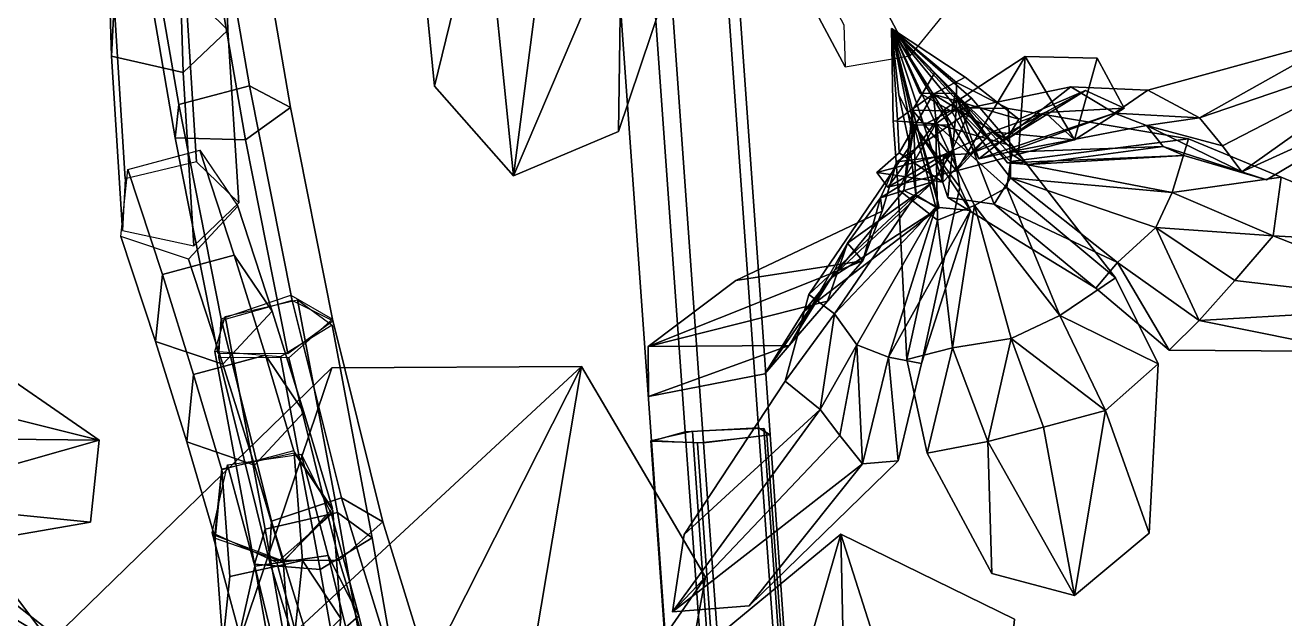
# Model space of a CAD drawing. Header units: metres. Extents: x -488 to 282, y -579 to 399.
# Drawn here: x -7.6 to 47, y -320.5 to -294.7 of the extents above; entities that cross this region are included whole.
import ezdxf

# ---------------------------------------------------------------- set-up
doc = ezdxf.new("R2010")
doc.units = ezdxf.units.M

msp = doc.modelspace()

# ---------------------------------------------------------------- linework, layer by layer
at = {"layer": 'coreopsi_1InfInt', "color": 3}
for points in [[(0.9736, -287.5124, 306.0603), (1.2033, -294.9563, 313.3715), (-0.6344, -293.1245, 315.2939), (-0.8648, -285.635, 307.9376)], [(-3.9624, -286.2773, 307.289), (-3.7314, -293.8124, 314.6905), (-3.8366, -296.0758, 312.3894), (-4.06736, -288.5577, 305.0048)], [(-0.9706, -289.3326, 304.2339), (-0.7406, -296.7934, 311.5619), (1.2033, -294.9563, 313.3715), (0.9736, -287.5124, 306.0603)], [(0.5437, -288.0653, 305.6136), (2.1495, -297.3738, 310.1999), (-0.9254, -298.1826, 309.635), (-2.5403, -288.8172, 305.0204)], [(2.3283, -289.0618, 303.1134), (3.9249, -298.3134, 307.6713), (2.1495, -297.3738, 310.1999), (0.5437, -288.0653, 305.6136)], [(-4.06736, -288.5577, 305.0048), (-3.8366, -296.0758, 312.3894), (-0.7406, -296.7934, 311.5619), (-0.9706, -289.3326, 304.2339)], [(-2.5403, -288.8172, 305.0204), (-0.9254, -298.1826, 309.635), (-1.07915, -299.6296, 306.752), (-2.6906, -290.2854, 302.148)], [(0.3637, -290.4388, 300.9516), (1.9638, -299.7116, 305.5201), (3.9249, -298.3134, 307.6713), (2.3283, -289.0618, 303.1134)], [(-2.6906, -290.2854, 302.148), (-1.07915, -299.6296, 306.752), (1.9638, -299.7116, 305.5201), (0.3637, -290.4388, 300.9516)], [(-0.6344, -293.1245, 315.2939), (-0.1612, -300.668, 322.5831), (-3.2561, -301.402, 322.0245), (-3.7314, -293.8124, 314.6905)], [(1.2033, -294.9563, 313.3715), (1.6743, -302.4538, 320.6158), (-0.1612, -300.668, 322.5831), (-0.6344, -293.1245, 315.2939)], [(-3.7314, -293.8124, 314.6905), (-3.2561, -301.402, 322.0245), (-3.362, -303.6482, 319.7067), (-3.8366, -296.0758, 312.3894)], [(-0.7406, -296.7934, 311.5619), (-0.2688, -304.3081, 318.823), (1.6743, -302.4538, 320.6158), (1.2033, -294.9563, 313.3715)], [(-3.8366, -296.0758, 312.3894), (-3.362, -303.6482, 319.7067), (-0.2688, -304.3081, 318.823), (-0.7406, -296.7934, 311.5619)], [(2.1495, -297.3738, 310.1999), (3.9936, -306.686, 314.6881), (0.9291, -307.5517, 314.151), (-0.9254, -298.1826, 309.635)], [(3.9249, -298.3134, 307.6713), (5.7585, -307.5686, 312.1318), (3.9936, -306.686, 314.6881), (2.1495, -297.3738, 310.1999)], [(-0.9254, -298.1826, 309.635), (0.9291, -307.5517, 314.151), (0.7715, -308.9774, 311.2577), (-1.07915, -299.6296, 306.752)], [(1.9638, -299.7116, 305.5201), (3.8013, -308.988, 309.9909), (5.7585, -307.5686, 312.1318), (3.9249, -298.3134, 307.6713)], [(-1.07915, -299.6296, 306.752), (0.7715, -308.9774, 311.2577), (3.8013, -308.988, 309.9909), (1.9638, -299.7116, 305.5201)], [(-0.01218, -300.1562, 321.7174), (1.4819, -304.7126, 331.0591), (-1.6344, -305.5546, 331.1468), (-3.1286, -300.9982, 321.8051)], [(1.6341, -302.5975, 320.2633), (3.1282, -307.1539, 329.605), (1.4819, -304.7126, 331.0591), (-0.01218, -300.1562, 321.7174)], [(-3.1286, -300.9982, 321.8051), (-1.6344, -305.5546, 331.1468), (-1.937, -308.4632, 329.7766), (-3.4311, -303.9067, 320.4349)], [(-0.5044, -304.8895, 319.4874), (0.9896, -309.4459, 328.8291), (3.1282, -307.1539, 329.605), (1.6341, -302.5975, 320.2633)], [(-3.4311, -303.9067, 320.4349), (-1.937, -308.4632, 329.7766), (0.9896, -309.4459, 328.8291), (-0.5044, -304.8895, 319.4874)], [(1.4819, -304.7126, 331.0591), (2.8409, -309.0591, 340.476), (-0.2787, -309.8908, 340.5423), (-1.6344, -305.5546, 331.1468)], [(3.1282, -307.1539, 329.605), (4.4982, -311.5346, 339.094), (2.8409, -309.0591, 340.476), (1.4819, -304.7126, 331.0591)], [(-1.6344, -305.5546, 331.1468), (-0.2787, -309.8908, 340.5423), (-0.5725, -312.8267, 339.2295), (-1.937, -308.4632, 329.7766)], [(4.2314, -306.6574, 314.5554), (5.9582, -315.8862, 319.2574), (2.8215, -316.6075, 318.9937), (1.09473, -307.3787, 314.2917)], [(5.7325, -307.7555, 311.8489), (7.4593, -316.9843, 316.5509), (5.9582, -315.8862, 319.2574), (4.2314, -306.6574, 314.5554)], [(1.09473, -307.3787, 314.2917), (2.8215, -316.6075, 318.9937), (2.3643, -318.1262, 316.1807), (0.6375, -308.8975, 311.4786)], [(0.9896, -309.4459, 328.8291), (2.3628, -313.8367, 338.3396), (4.4982, -311.5346, 339.094), (3.1282, -307.1539, 329.605)], [(3.4874, -309.129, 309.9776), (5.2143, -318.3578, 314.6796), (7.4593, -316.9843, 316.5509), (5.7325, -307.7555, 311.8489)], [(-1.937, -308.4632, 329.7766), (-0.5725, -312.8267, 339.2295), (2.3628, -313.8367, 338.3396), (0.9896, -309.4459, 328.8291)], [(2.8409, -309.0591, 340.476), (4.07002, -313.2106, 349.998), (0.9473, -314.0327, 350.0427), (-0.2787, -309.8908, 340.5423)], [(0.6375, -308.8975, 311.4786), (2.3643, -318.1262, 316.1807), (5.2143, -318.3578, 314.6796), (3.4874, -309.129, 309.9776)], [(4.4982, -311.5346, 339.094), (5.7372, -315.7189, 348.6891), (4.07002, -313.2106, 349.998), (2.8409, -309.0591, 340.476)], [(-0.2787, -309.8908, 340.5423), (0.9473, -314.0327, 350.0427), (0.6615, -316.9946, 348.7881), (-0.5725, -312.8267, 339.2295)], [(2.3628, -313.8367, 338.3396), (3.6048, -318.0308, 347.9563), (5.7372, -315.7189, 348.6891), (4.4982, -311.5346, 339.094)], [(21.3534, -312.3553, 34.9382), (22.09658, -322.7738, 36.01676), (20.2912, -323.1833, 33.3043), (19.548, -312.7648, 32.2258)], [(21.04425, -312.391, 34.8064), (21.7873, -322.8095, 35.8849), (20.319, -323.2091, 33.03651), (19.5759, -312.7906, 31.958)], [(24.2273, -312.2174, 34.2897), (24.9704, -322.636, 35.3682), (21.7873, -322.8095, 35.8849), (21.04425, -312.391, 34.8064)], [(24.452, -312.2275, 34.03739), (25.1951, -322.6461, 35.1158), (22.09658, -322.7738, 36.01676), (21.3534, -312.3553, 34.9382)], [(24.7251, -312.5165, 31.05756), (25.4683, -322.935, 32.136), (24.9704, -322.636, 35.3682), (24.2273, -312.2174, 34.2897)], [(24.5877, -312.5502, 30.827), (25.3308, -322.9687, 31.9055), (25.1951, -322.6461, 35.1158), (24.452, -312.2275, 34.03739)], [(-0.5725, -312.8267, 339.2295), (0.6615, -316.9946, 348.7881), (3.6048, -318.0308, 347.9563), (2.3628, -313.8367, 338.3396)], [(19.548, -312.7648, 32.2258), (20.2912, -323.1833, 33.3043), (22.3174, -323.2989, 30.7923), (21.5742, -312.8803, 29.7138)], [(19.5759, -312.7906, 31.958), (20.319, -323.2091, 33.03651), (22.5809, -323.2862, 30.7328), (21.8378, -312.8677, 29.6543)], [(21.5742, -312.8803, 29.7138), (22.3174, -323.2989, 30.7923), (25.3308, -322.9687, 31.9055), (24.5877, -312.5502, 30.827)], [(21.8378, -312.8677, 29.6543), (22.5809, -323.2862, 30.7328), (25.4683, -322.935, 32.136), (24.7251, -312.5165, 31.05756)], [(4.3786, -313.3594, 349.9639), (5.5615, -317.7601, 359.4241), (2.3701, -318.2176, 359.6103), (1.1872, -313.817, 350.1501)], [(5.6969, -315.9659, 348.5865), (6.8798, -320.3666, 358.0468), (5.5615, -317.7601, 359.4241), (4.3786, -313.3594, 349.9639)], [(1.1872, -313.817, 350.1501), (2.3701, -318.2176, 359.6103), (1.7139, -321.1657, 358.321), (0.531, -316.7651, 348.8607)], [(5.9582, -315.8862, 319.2574), (7.5603, -324.9907, 324.152), (4.4198, -325.6911, 323.8773), (2.8215, -316.6075, 318.9937)], [(3.3326, -318.0587, 347.9087), (4.5155, -322.4593, 357.369), (6.8798, -320.3666, 358.0468), (5.6969, -315.9659, 348.5865)], [(7.4593, -316.9843, 316.5509), (9.07429, -326.1593, 321.4824), (7.5603, -324.9907, 324.152), (5.9582, -315.8862, 319.2574)], [(0.531, -316.7651, 348.8607), (1.7139, -321.1657, 358.321), (4.5155, -322.4593, 357.369), (3.3326, -318.0587, 347.9087)], [(2.8215, -316.6075, 318.9937), (4.4198, -325.6911, 323.8773), (3.9728, -327.266, 321.0937), (2.3643, -318.1262, 316.1807)], [(5.2143, -318.3578, 314.6796), (6.8329, -327.5538, 319.622), (9.07429, -326.1593, 321.4824), (7.4593, -316.9843, 316.5509)], [(5.5615, -317.7601, 359.4241), (6.6996, -322.4183, 368.8379), (3.5056, -322.8656, 369.0027), (2.3701, -318.2176, 359.6103)], [(6.8798, -320.3666, 358.0468), (8.01093, -324.9972, 367.403), (6.6996, -322.4183, 368.8379), (5.5615, -317.7601, 359.4241)], [(2.3701, -318.2176, 359.6103), (3.5056, -322.8656, 369.0027), (2.8405, -325.779, 367.6411), (1.7139, -321.1657, 358.321)], [(2.3643, -318.1262, 316.1807), (3.9728, -327.266, 321.0937), (6.8329, -327.5538, 319.622), (5.2143, -318.3578, 314.6796)], [(4.5155, -322.4593, 357.369), (5.6395, -327.0623, 366.6676), (8.01093, -324.9972, 367.403), (6.8798, -320.3666, 358.0468)]]:
    msp.add_3dface(points, dxfattribs=at)
at = {"layer": 'coreopsi_1Pdcel', "color": 3}
for points in [[(26.7011, -288.364, 311.5163), (30.7996, -296.0735, 316.8479), (32.5184, -293.9585, 318.5802), (28.3484, -286.1133, 313.144)], [(23.6319, -286.6566, 315.3976), (27.9184, -294.7225, 321.004), (27.9729, -296.543, 318.3373), (23.8028, -288.6978, 312.9011)], [(23.8028, -288.6978, 312.9011), (27.9729, -296.543, 318.3373), (30.7996, -296.0735, 316.8479), (26.7011, -288.364, 311.5163)], [(3.9416, -306.4525, 314.5618), (6.1303, -315.2442, 319.8699), (3.1015, -316.2702, 319.4195), (0.9128, -307.4785, 314.1114)], [(5.7422, -307.4954, 312.0921), (7.9309, -316.2871, 317.4003), (6.1303, -315.2442, 319.8699), (3.9416, -306.4525, 314.5618)], [(0.9128, -307.4785, 314.1114), (3.1015, -316.2702, 319.4195), (3.00204, -317.9567, 316.6673), (0.8133, -309.1649, 311.3592)], [(3.843, -309.1755, 310.0923), (6.0318, -317.9673, 315.4005), (7.9309, -316.2871, 317.4003), (5.7422, -307.4954, 312.0921)], [(0.8133, -309.1649, 311.3592), (3.00204, -317.9567, 316.6673), (6.0318, -317.9673, 315.4005), (3.843, -309.1755, 310.0923)], [(4.08642, -313.3022, 350.1944), (4.436, -317.9739, 359.5919), (1.2906, -318.6687, 359.3636), (0.9409, -313.9969, 349.966)], [(5.7536, -315.8105, 348.8854), (6.1033, -320.4822, 358.283), (4.436, -317.9739, 359.5919), (4.08642, -313.3022, 350.1944)], [(0.9409, -313.9969, 349.966), (1.2906, -318.6687, 359.3636), (0.9907, -321.5524, 357.9412), (0.6411, -316.8806, 348.5436)], [(6.1303, -315.2442, 319.8699), (8.5819, -323.2119, 325.8), (5.5948, -324.3881, 325.4504), (3.1015, -316.2702, 319.4195)], [(7.9309, -316.2871, 317.4003), (10.4241, -324.405, 323.4312), (8.5819, -323.2119, 325.8), (6.1303, -315.2442, 319.8699)], [(3.1015, -316.2702, 319.4195), (5.5948, -324.3881, 325.4504), (5.563, -326.3192, 322.8622), (3.00204, -317.9567, 316.6673)], [(3.5984, -317.995, 347.8796), (3.9481, -322.6668, 357.2771), (6.1033, -320.4822, 358.283), (5.7536, -315.8105, 348.8854)], [(6.0318, -317.9673, 315.4005), (8.5927, -326.3297, 321.5954), (10.4241, -324.405, 323.4312), (7.9309, -316.2871, 317.4003)], [(0.6411, -316.8806, 348.5436), (0.9907, -321.5524, 357.9412), (3.9481, -322.6668, 357.2771), (3.5984, -317.995, 347.8796)], [(3.00204, -317.9567, 316.6673), (5.563, -326.3192, 322.8622), (8.5927, -326.3297, 321.5954), (6.0318, -317.9673, 315.4005)], [(4.436, -317.9739, 359.5919), (3.896, -323.206, 368.9299), (0.7533, -323.7596, 368.4345), (1.2906, -318.6687, 359.3636)], [(6.1033, -320.4822, 358.283), (5.5633, -325.7143, 367.621), (3.896, -323.206, 368.9299), (4.436, -317.9739, 359.5919)], [(1.2906, -318.6687, 359.3636), (0.7533, -323.7596, 368.4345), (0.4551, -326.5565, 366.848), (0.9907, -321.5524, 357.9412)], [(3.9481, -322.6668, 357.2771), (3.4108, -327.7577, 366.3481), (5.5633, -325.7143, 367.621), (6.1033, -320.4822, 358.283)]]:
    msp.add_3dface(points, dxfattribs=at)
at = {"layer": 'coreopsi_1Pdncle', "color": 3}
for points in [[(16.7961, -208.0322, 23.5047), (24.2273, -312.2174, 34.2897), (21.04425, -312.391, 34.8064), (13.613, -208.2058, 24.02144)], [(17.294, -208.3313, 20.2725), (24.7251, -312.5165, 31.05756), (24.2273, -312.2174, 34.2897), (16.7961, -208.0322, 23.5047)], [(13.613, -208.2058, 24.02144), (21.04425, -312.391, 34.8064), (19.5759, -312.7906, 31.958), (12.1448, -208.6053, 21.173)], [(12.1448, -208.6053, 21.173), (19.5759, -312.7906, 31.958), (21.8378, -312.8677, 29.6543), (14.4067, -208.6825, 18.8694)], [(14.4067, -208.6825, 18.8694), (21.8378, -312.8677, 29.6543), (24.7251, -312.5165, 31.05756), (17.294, -208.3313, 20.2725)]]:
    msp.add_3dface(points, dxfattribs=at)
at = {"layer": 'coreopsi_1Petal1', "color": 3}
for points in [[(9.263, -288.1056, 314.1796), (10.1655, -297.3838, 312.1387), (12.3036, -288.6146, 314.1105)], [(9.263, -288.1056, 314.1796), (12.3036, -288.6146, 314.1105), (10.1655, -297.3838, 312.1387)], [(12.3036, -288.6146, 314.1105), (10.1655, -297.3838, 312.1387), (13.5943, -301.2753, 310.3516)], [(12.3036, -288.6146, 314.1105), (13.5943, -301.2753, 310.3516), (10.1655, -297.3838, 312.1387)], [(15.125, -289.4368, 313.1761), (12.3036, -288.6146, 314.1105), (13.5943, -301.2753, 310.3516)], [(15.125, -289.4368, 313.1761), (13.5943, -301.2753, 310.3516), (12.3036, -288.6146, 314.1105)], [(13.5943, -301.2753, 310.3516), (18.2717, -290.2836, 312.1682), (15.125, -289.4368, 313.1761)], [(13.5943, -301.2753, 310.3516), (15.125, -289.4368, 313.1761), (18.2717, -290.2836, 312.1682)], [(18.2717, -290.2836, 312.1682), (18.1419, -299.3441, 310.0515), (21.4637, -289.4947, 310.8151)], [(18.2717, -290.2836, 312.1682), (21.4637, -289.4947, 310.8151), (18.1419, -299.3441, 310.0515)], [(13.5943, -301.2753, 310.3516), (18.1419, -299.3441, 310.0515), (18.2717, -290.2836, 312.1682)], [(13.5943, -301.2753, 310.3516), (18.2717, -290.2836, 312.1682), (18.1419, -299.3441, 310.0515)], [(29.9925, -294.8747, 319.195), (32.934, -298.1269, 320.0461), (32.7516, -297.6981, 321.9178)], [(29.9925, -294.8747, 319.195), (32.7516, -297.6981, 321.9178), (32.934, -298.1269, 320.0461)], [(32.7516, -297.6981, 321.9178), (31.2152, -297.6813, 323.1194), (29.9925, -294.8747, 319.195)], [(32.7516, -297.6981, 321.9178), (29.9925, -294.8747, 319.195), (31.2152, -297.6813, 323.1194)], [(29.9925, -294.8747, 319.195), (33.1888, -296.992, 321.4873), (31.7958, -297.7373, 322.5937)], [(29.9925, -294.8747, 319.195), (31.7958, -297.7373, 322.5937), (33.1888, -296.992, 321.4873)], [(31.7958, -297.7373, 322.5937), (30.2435, -298.8457, 322.1852), (29.9925, -294.8747, 319.195)], [(31.7958, -297.7373, 322.5937), (29.9925, -294.8747, 319.195), (30.2435, -298.8457, 322.1852)], [(29.9925, -294.8747, 319.195), (31.8544, -296.8187, 322.7598), (30.8996, -298.4264, 322.2869)], [(29.9925, -294.8747, 319.195), (30.8996, -298.4264, 322.2869), (31.8544, -296.8187, 322.7598)], [(30.8996, -298.4264, 322.2869), (30.9058, -299.5358, 320.6826), (29.9925, -294.8747, 319.195)], [(30.8996, -298.4264, 322.2869), (29.9925, -294.8747, 319.195), (30.9058, -299.5358, 320.6826)], [(29.9925, -294.8747, 319.195), (30.3097, -297.7534, 322.5959), (30.9576, -299.058, 321.3317)], [(29.9925, -294.8747, 319.195), (30.9576, -299.058, 321.3317), (30.3097, -297.7534, 322.5959)], [(30.9576, -299.058, 321.3317), (32.494, -299.0748, 320.1301), (29.9925, -294.8747, 319.195)], [(30.9576, -299.058, 321.3317), (29.9925, -294.8747, 319.195), (32.494, -299.0748, 320.1301)], [(29.9925, -294.8747, 319.195), (30.05497, -298.8883, 321.1548), (31.9135, -299.0188, 320.6558)], [(29.9925, -294.8747, 319.195), (31.9135, -299.0188, 320.6558), (30.05497, -298.8883, 321.1548)], [(31.9135, -299.0188, 320.6558), (33.4657, -297.9104, 321.0643), (29.9925, -294.8747, 319.195)], [(31.9135, -299.0188, 320.6558), (29.9925, -294.8747, 319.195), (33.4657, -297.9104, 321.0643)], [(29.9925, -294.8747, 319.195), (31.3893, -299.0616, 319.8822), (32.8096, -298.3297, 320.9626)], [(29.9925, -294.8747, 319.195), (32.8096, -298.3297, 320.9626), (31.3893, -299.0616, 319.8822)], [(32.8096, -298.3297, 320.9626), (32.8034, -297.2203, 322.567), (29.9925, -294.8747, 319.195)], [(32.8096, -298.3297, 320.9626), (29.9925, -294.8747, 319.195), (32.8034, -297.2203, 322.567)], [(43.3504, -298.7529, 332.3175), (49.6715, -295.2135, 335.9172), (41.1134, -297.5581, 334.0844)], [(43.3504, -298.7529, 332.3175), (41.1134, -297.5581, 334.0844), (49.6715, -295.2135, 335.9172)], [(53.2288, -295.3838, 333.5021), (49.6715, -295.2135, 335.9172), (43.3504, -298.7529, 332.3175)], [(53.2288, -295.3838, 333.5021), (43.3504, -298.7529, 332.3175), (49.6715, -295.2135, 335.9172)], [(53.2288, -295.3838, 333.5021), (43.3504, -298.7529, 332.3175), (44.3414, -299.9709, 329.802)], [(53.2288, -295.3838, 333.5021), (44.3414, -299.9709, 329.802), (43.3504, -298.7529, 332.3175)], [(44.3414, -299.9709, 329.802), (45.1884, -301.101, 327.5234), (53.2288, -295.3838, 333.5021)], [(44.3414, -299.9709, 329.802), (53.2288, -295.3838, 333.5021), (45.1884, -301.101, 327.5234)], [(45.1884, -301.101, 327.5234), (52.2567, -297.8694, 329.5498), (53.2288, -295.3838, 333.5021)], [(45.1884, -301.101, 327.5234), (53.2288, -295.3838, 333.5021), (52.2567, -297.8694, 329.5498)], [(35.785, -296.1004, 345.8375), (32.3128, -298.3629, 344.6794), (32.8099, -301.0601, 337.069)], [(35.785, -296.1004, 345.8375), (32.8099, -301.0601, 337.069), (32.3128, -298.3629, 344.6794)], [(35.785, -296.1004, 345.8375), (32.8099, -301.0601, 337.069), (35.5, -300.334, 336.0542)], [(35.785, -296.1004, 345.8375), (35.5, -300.334, 336.0542), (32.8099, -301.0601, 337.069)], [(35.5, -300.334, 336.0542), (37.9239, -299.7127, 335.0924), (35.785, -296.1004, 345.8375)], [(35.5, -300.334, 336.0542), (35.785, -296.1004, 345.8375), (37.9239, -299.7127, 335.0924)], [(37.9239, -299.7127, 335.0924), (38.9068, -296.1688, 342.2329), (35.785, -296.1004, 345.8375)], [(37.9239, -299.7127, 335.0924), (35.785, -296.1004, 345.8375), (38.9068, -296.1688, 342.2329)], [(40.08577, -298.333, 334.3114), (38.9068, -296.1688, 342.2329), (37.9239, -299.7127, 335.0924)], [(40.08577, -298.333, 334.3114), (37.9239, -299.7127, 335.0924), (38.9068, -296.1688, 342.2329)], [(31.8544, -296.8187, 322.7598), (33.3692, -298.4755, 325.3343), (30.8996, -298.4264, 322.2869)], [(31.8544, -296.8187, 322.7598), (30.8996, -298.4264, 322.2869), (33.3692, -298.4755, 325.3343)], [(33.1888, -296.992, 321.4873), (35.5185, -298.8218, 323.1878), (31.7958, -297.7373, 322.5937)], [(33.1888, -296.992, 321.4873), (31.7958, -297.7373, 322.5937), (35.5185, -298.8218, 323.1878)], [(31.7958, -297.7373, 322.5937), (30.3176, -300.2706, 324.528), (30.2435, -298.8457, 322.1852)], [(31.7958, -297.7373, 322.5937), (30.2435, -298.8457, 322.1852), (30.3176, -300.2706, 324.528)], [(30.3097, -297.7534, 322.5959), (30.7899, -299.9807, 325.1407), (30.9576, -299.058, 321.3317)], [(30.3097, -297.7534, 322.5959), (30.9576, -299.058, 321.3317), (30.7899, -299.9807, 325.1407)], [(32.2112, -301.5449, 325.1367), (30.3176, -300.2706, 324.528), (31.7958, -297.7373, 322.5937)], [(32.2112, -301.5449, 325.1367), (31.7958, -297.7373, 322.5937), (30.3176, -300.2706, 324.528)], [(32.7516, -297.6981, 321.9178), (32.6114, -298.4896, 325.338), (31.2152, -297.6813, 323.1194)], [(32.7516, -297.6981, 321.9178), (31.2152, -297.6813, 323.1194), (32.6114, -298.4896, 325.338)], [(31.7958, -297.7373, 322.5937), (34.9773, -299.6945, 325.1282), (33.381, -300.3223, 325.4464)], [(31.7958, -297.7373, 322.5937), (33.381, -300.3223, 325.4464), (34.9773, -299.6945, 325.1282)], [(31.7958, -297.7373, 322.5937), (35.5185, -298.8218, 323.1878), (34.9773, -299.6945, 325.1282)], [(31.7958, -297.7373, 322.5937), (34.9773, -299.6945, 325.1282), (35.5185, -298.8218, 323.1878)], [(33.381, -300.3223, 325.4464), (32.2112, -301.5449, 325.1367), (31.7958, -297.7373, 322.5937)], [(33.381, -300.3223, 325.4464), (31.7958, -297.7373, 322.5937), (32.2112, -301.5449, 325.1367)], [(33.7776, -300.5435, 325.3801), (37.7708, -297.414, 331.2863), (32.6114, -298.4896, 325.338)], [(33.7776, -300.5435, 325.3801), (32.6114, -298.4896, 325.338), (37.7708, -297.414, 331.2863)], [(33.7776, -300.5435, 325.3801), (32.6114, -298.4896, 325.338), (32.7516, -297.6981, 321.9178)], [(33.7776, -300.5435, 325.3801), (32.7516, -297.6981, 321.9178), (32.6114, -298.4896, 325.338)], [(32.934, -298.1269, 320.0461), (35.01424, -300.7166, 320.8422), (32.7516, -297.6981, 321.9178)], [(32.934, -298.1269, 320.0461), (32.7516, -297.6981, 321.9178), (35.01424, -300.7166, 320.8422)], [(32.7516, -297.6981, 321.9178), (35.9173, -300.7803, 322.8421), (35.05371, -300.2535, 324.2635)], [(32.7516, -297.6981, 321.9178), (35.05371, -300.2535, 324.2635), (35.9173, -300.7803, 322.8421)], [(32.7516, -297.6981, 321.9178), (35.01424, -300.7166, 320.8422), (35.9173, -300.7803, 322.8421)], [(32.7516, -297.6981, 321.9178), (35.9173, -300.7803, 322.8421), (35.01424, -300.7166, 320.8422)], [(35.05371, -300.2535, 324.2635), (33.7776, -300.5435, 325.3801), (32.7516, -297.6981, 321.9178)], [(35.05371, -300.2535, 324.2635), (32.7516, -297.6981, 321.9178), (33.7776, -300.5435, 325.3801)], [(32.8096, -298.3297, 320.9626), (35.04451, -298.3508, 323.6735), (32.8034, -297.2203, 322.567)], [(32.8096, -298.3297, 320.9626), (32.8034, -297.2203, 322.567), (35.04451, -298.3508, 323.6735)], [(39.6672, -298.5599, 329.2943), (37.7708, -297.414, 331.2863), (33.7776, -300.5435, 325.3801)], [(39.6672, -298.5599, 329.2943), (33.7776, -300.5435, 325.3801), (37.7708, -297.414, 331.2863)], [(35.5185, -298.8218, 323.1878), (38.4058, -297.5753, 330.567), (34.9773, -299.6945, 325.1282)], [(35.5185, -298.8218, 323.1878), (34.9773, -299.6945, 325.1282), (38.4058, -297.5753, 330.567)], [(34.9773, -299.6945, 325.1282), (38.4058, -297.5753, 330.567), (36.6598, -298.5268, 331.0901)], [(34.9773, -299.6945, 325.1282), (36.6598, -298.5268, 331.0901), (38.4058, -297.5753, 330.567)], [(38.4058, -297.5753, 330.567), (40.08577, -298.333, 334.3114), (36.6598, -298.5268, 331.0901)], [(38.4058, -297.5753, 330.567), (36.6598, -298.5268, 331.0901), (40.08577, -298.333, 334.3114)], [(39.6672, -298.5599, 329.2943), (41.1134, -297.5581, 334.0844), (37.7708, -297.414, 331.2863)], [(39.6672, -298.5599, 329.2943), (37.7708, -297.414, 331.2863), (41.1134, -297.5581, 334.0844)], [(43.3504, -298.7529, 332.3175), (41.1134, -297.5581, 334.0844), (39.6672, -298.5599, 329.2943)], [(43.3504, -298.7529, 332.3175), (39.6672, -298.5599, 329.2943), (41.1134, -297.5581, 334.0844)], [(31.9135, -299.0188, 320.6558), (35.2538, -299.9889, 321.1512), (33.4657, -297.9104, 321.0643)], [(31.9135, -299.0188, 320.6558), (33.4657, -297.9104, 321.0643), (35.2538, -299.9889, 321.1512)], [(46.2511, -301.4532, 325.0876), (52.2567, -297.8694, 329.5498), (45.1884, -301.101, 327.5234)], [(46.2511, -301.4532, 325.0876), (45.1884, -301.101, 327.5234), (52.2567, -297.8694, 329.5498)], [(32.8099, -301.0601, 337.069), (32.3128, -298.3629, 344.6794), (29.8296, -301.7699, 336.6592)], [(32.8099, -301.0601, 337.069), (29.8296, -301.7699, 336.6592), (32.3128, -298.3629, 344.6794)], [(33.3692, -298.4755, 325.3343), (30.2174, -300.6734, 332.3754), (32.5228, -300.3825, 326.0172)], [(33.3692, -298.4755, 325.3343), (32.5228, -300.3825, 326.0172), (30.2174, -300.6734, 332.3754)], [(30.8996, -298.4264, 322.2869), (30.5269, -301.9087, 322.0057), (30.9058, -299.5358, 320.6826)], [(30.8996, -298.4264, 322.2869), (30.9058, -299.5358, 320.6826), (30.5269, -301.9087, 322.0057)], [(32.05369, -302.6655, 323.6417), (30.5269, -301.9087, 322.0057), (30.8996, -298.4264, 322.2869)], [(32.05369, -302.6655, 323.6417), (30.8996, -298.4264, 322.2869), (30.5269, -301.9087, 322.0057)], [(30.8996, -298.4264, 322.2869), (32.5228, -300.3825, 326.0172), (31.8127, -301.5281, 324.9095)], [(30.8996, -298.4264, 322.2869), (31.8127, -301.5281, 324.9095), (32.5228, -300.3825, 326.0172)], [(30.8996, -298.4264, 322.2869), (33.3692, -298.4755, 325.3343), (32.5228, -300.3825, 326.0172)], [(30.8996, -298.4264, 322.2869), (32.5228, -300.3825, 326.0172), (33.3692, -298.4755, 325.3343)], [(31.8127, -301.5281, 324.9095), (32.05369, -302.6655, 323.6417), (30.8996, -298.4264, 322.2869)], [(31.8127, -301.5281, 324.9095), (30.8996, -298.4264, 322.2869), (32.05369, -302.6655, 323.6417)], [(31.3893, -299.0616, 319.8822), (32.4349, -302.2219, 320.6486), (32.8096, -298.3297, 320.9626)], [(31.3893, -299.0616, 319.8822), (32.8096, -298.3297, 320.9626), (32.4349, -302.2219, 320.6486)], [(32.8096, -298.3297, 320.9626), (32.4349, -302.2219, 320.6486), (34.4451, -302.5045, 321.4843)], [(32.8096, -298.3297, 320.9626), (34.4451, -302.5045, 321.4843), (32.4349, -302.2219, 320.6486)], [(32.8096, -298.3297, 320.9626), (34.4451, -302.5045, 321.4843), (35.1552, -301.3589, 322.592)], [(32.8096, -298.3297, 320.9626), (35.1552, -301.3589, 322.592), (34.4451, -302.5045, 321.4843)], [(35.1552, -301.3589, 322.592), (35.147, -300.6594, 324.1636), (32.8096, -298.3297, 320.9626)], [(35.1552, -301.3589, 322.592), (32.8096, -298.3297, 320.9626), (35.147, -300.6594, 324.1636)], [(35.147, -300.6594, 324.1636), (35.04451, -298.3508, 323.6735), (32.8096, -298.3297, 320.9626)], [(35.147, -300.6594, 324.1636), (32.8096, -298.3297, 320.9626), (35.04451, -298.3508, 323.6735)], [(34.9773, -299.6945, 325.1282), (36.6598, -298.5268, 331.0901), (33.381, -300.3223, 325.4464)], [(34.9773, -299.6945, 325.1282), (33.381, -300.3223, 325.4464), (36.6598, -298.5268, 331.0901)], [(33.381, -300.3223, 325.4464), (36.6598, -298.5268, 331.0901), (34.3522, -299.3671, 332.2037)], [(33.381, -300.3223, 325.4464), (34.3522, -299.3671, 332.2037), (36.6598, -298.5268, 331.0901)], [(35.05371, -300.2535, 324.2635), (39.6672, -298.5599, 329.2943), (33.7776, -300.5435, 325.3801)], [(35.05371, -300.2535, 324.2635), (33.7776, -300.5435, 325.3801), (39.6672, -298.5599, 329.2943)], [(34.3522, -299.3671, 332.2037), (36.6598, -298.5268, 331.0901), (37.9239, -299.7127, 335.0924)], [(34.3522, -299.3671, 332.2037), (37.9239, -299.7127, 335.0924), (36.6598, -298.5268, 331.0901)], [(35.147, -300.6594, 324.1636), (42.8689, -299.6628, 324.1367), (35.04451, -298.3508, 323.6735)], [(35.147, -300.6594, 324.1636), (35.04451, -298.3508, 323.6735), (42.8689, -299.6628, 324.1367)], [(41.04302, -299.0923, 327.4723), (39.6672, -298.5599, 329.2943), (35.05371, -300.2535, 324.2635)], [(41.04302, -299.0923, 327.4723), (35.05371, -300.2535, 324.2635), (39.6672, -298.5599, 329.2943)], [(36.6598, -298.5268, 331.0901), (40.08577, -298.333, 334.3114), (37.9239, -299.7127, 335.0924)], [(36.6598, -298.5268, 331.0901), (37.9239, -299.7127, 335.0924), (40.08577, -298.333, 334.3114)], [(43.3504, -298.7529, 332.3175), (39.6672, -298.5599, 329.2943), (41.04302, -299.0923, 327.4723)], [(43.3504, -298.7529, 332.3175), (41.04302, -299.0923, 327.4723), (39.6672, -298.5599, 329.2943)], [(44.3414, -299.9709, 329.802), (43.3504, -298.7529, 332.3175), (41.04302, -299.0923, 327.4723)], [(44.3414, -299.9709, 329.802), (41.04302, -299.0923, 327.4723), (43.3504, -298.7529, 332.3175)], [(30.05497, -298.8883, 321.1548), (30.2856, -301.8756, 322.7951), (31.9135, -299.0188, 320.6558)], [(30.05497, -298.8883, 321.1548), (31.9135, -299.0188, 320.6558), (30.2856, -301.8756, 322.7951)], [(31.9135, -299.0188, 320.6558), (30.2856, -301.8756, 322.7951), (31.9906, -303.1926, 322.3733)], [(31.9135, -299.0188, 320.6558), (31.9906, -303.1926, 322.3733), (30.2856, -301.8756, 322.7951)], [(30.9576, -299.058, 321.3317), (30.7899, -299.9807, 325.1407), (31.05064, -302.1067, 324.6594)], [(30.9576, -299.058, 321.3317), (31.05064, -302.1067, 324.6594), (30.7899, -299.9807, 325.1407)], [(30.9576, -299.058, 321.3317), (31.05064, -302.1067, 324.6594), (31.9142, -302.6335, 323.238)], [(30.9576, -299.058, 321.3317), (31.9142, -302.6335, 323.238), (31.05064, -302.1067, 324.6594)], [(30.9576, -299.058, 321.3317), (32.9599, -301.7698, 320.3412), (32.494, -299.0748, 320.1301)], [(30.9576, -299.058, 321.3317), (32.494, -299.0748, 320.1301), (32.9599, -301.7698, 320.3412)], [(31.9142, -302.6335, 323.238), (33.4231, -302.7814, 322.4251), (30.9576, -299.058, 321.3317)], [(31.9142, -302.6335, 323.238), (30.9576, -299.058, 321.3317), (33.4231, -302.7814, 322.4251)], [(33.4231, -302.7814, 322.4251), (32.9599, -301.7698, 320.3412), (30.9576, -299.058, 321.3317)], [(33.4231, -302.7814, 322.4251), (30.9576, -299.058, 321.3317), (32.9599, -301.7698, 320.3412)], [(31.9135, -299.0188, 320.6558), (31.9906, -303.1926, 322.3733), (33.5869, -302.5648, 322.0551)], [(31.9135, -299.0188, 320.6558), (33.5869, -302.5648, 322.0551), (31.9906, -303.1926, 322.3733)], [(33.5869, -302.5648, 322.0551), (34.9895, -301.78, 322.6685), (31.9135, -299.0188, 320.6558)], [(33.5869, -302.5648, 322.0551), (31.9135, -299.0188, 320.6558), (34.9895, -301.78, 322.6685)], [(34.9895, -301.78, 322.6685), (35.2538, -299.9889, 321.1512), (31.9135, -299.0188, 320.6558)], [(34.9895, -301.78, 322.6685), (31.9135, -299.0188, 320.6558), (35.2538, -299.9889, 321.1512)], [(34.3522, -299.3671, 332.2037), (32.2384, -300.3643, 332.3857), (33.381, -300.3223, 325.4464)], [(34.3522, -299.3671, 332.2037), (33.381, -300.3223, 325.4464), (32.2384, -300.3643, 332.3857)], [(32.8099, -301.0601, 337.069), (32.2384, -300.3643, 332.3857), (34.3522, -299.3671, 332.2037)], [(32.8099, -301.0601, 337.069), (34.3522, -299.3671, 332.2037), (32.2384, -300.3643, 332.3857)], [(35.5, -300.334, 336.0542), (32.8099, -301.0601, 337.069), (34.3522, -299.3671, 332.2037)], [(35.5, -300.334, 336.0542), (34.3522, -299.3671, 332.2037), (32.8099, -301.0601, 337.069)], [(34.3522, -299.3671, 332.2037), (37.9239, -299.7127, 335.0924), (35.5, -300.334, 336.0542)], [(34.3522, -299.3671, 332.2037), (35.5, -300.334, 336.0542), (37.9239, -299.7127, 335.0924)], [(35.05371, -300.2535, 324.2635), (41.7736, -300.0034, 325.0418), (41.04302, -299.0923, 327.4723)], [(35.05371, -300.2535, 324.2635), (41.04302, -299.0923, 327.4723), (41.7736, -300.0034, 325.0418)], [(41.04302, -299.0923, 327.4723), (41.7736, -300.0034, 325.0418), (45.1884, -301.101, 327.5234)], [(41.04302, -299.0923, 327.4723), (45.1884, -301.101, 327.5234), (41.7736, -300.0034, 325.0418)], [(41.04302, -299.0923, 327.4723), (45.1884, -301.101, 327.5234), (44.3414, -299.9709, 329.802)], [(41.04302, -299.0923, 327.4723), (44.3414, -299.9709, 329.802), (45.1884, -301.101, 327.5234)], [(42.157, -301.9981, 322.4287), (42.8689, -299.6628, 324.1367), (35.147, -300.6594, 324.1636)], [(42.157, -301.9981, 322.4287), (35.147, -300.6594, 324.1636), (42.8689, -299.6628, 324.1367)], [(42.157, -301.9981, 322.4287), (46.8956, -301.3375, 324.2036), (42.8689, -299.6628, 324.1367)], [(42.157, -301.9981, 322.4287), (42.8689, -299.6628, 324.1367), (46.8956, -301.3375, 324.2036)], [(30.7899, -299.9807, 325.1407), (26.398, -306.4293, 327.0033), (31.05064, -302.1067, 324.6594)], [(30.7899, -299.9807, 325.1407), (31.05064, -302.1067, 324.6594), (26.398, -306.4293, 327.0033)], [(32.2112, -301.5449, 325.1367), (29.3598, -301.133, 332.3701), (30.3176, -300.2706, 324.528)], [(32.2112, -301.5449, 325.1367), (30.3176, -300.2706, 324.528), (29.3598, -301.133, 332.3701)], [(32.2384, -300.3643, 332.3857), (29.3598, -301.133, 332.3701), (32.2112, -301.5449, 325.1367)], [(32.2384, -300.3643, 332.3857), (32.2112, -301.5449, 325.1367), (29.3598, -301.133, 332.3701)], [(32.2384, -300.3643, 332.3857), (29.8296, -301.7699, 336.6592), (29.3598, -301.133, 332.3701)], [(32.2384, -300.3643, 332.3857), (29.3598, -301.133, 332.3701), (29.8296, -301.7699, 336.6592)], [(32.5228, -300.3825, 326.0172), (29.5054, -302.229, 331.2349), (31.8127, -301.5281, 324.9095)], [(32.5228, -300.3825, 326.0172), (31.8127, -301.5281, 324.9095), (29.5054, -302.229, 331.2349)], [(32.5228, -300.3825, 326.0172), (30.2174, -300.6734, 332.3754), (29.5054, -302.229, 331.2349)], [(32.5228, -300.3825, 326.0172), (29.5054, -302.229, 331.2349), (30.2174, -300.6734, 332.3754)], [(32.8099, -301.0601, 337.069), (29.8296, -301.7699, 336.6592), (32.2384, -300.3643, 332.3857)], [(32.8099, -301.0601, 337.069), (32.2384, -300.3643, 332.3857), (29.8296, -301.7699, 336.6592)], [(33.381, -300.3223, 325.4464), (32.2384, -300.3643, 332.3857), (32.2112, -301.5449, 325.1367)], [(33.381, -300.3223, 325.4464), (32.2112, -301.5449, 325.1367), (32.2384, -300.3643, 332.3857)], [(34.9895, -301.78, 322.6685), (39.703, -305.6953, 317.8649), (35.2538, -299.9889, 321.1512)], [(34.9895, -301.78, 322.6685), (35.2538, -299.9889, 321.1512), (39.703, -305.6953, 317.8649)], [(35.01424, -300.7166, 320.8422), (42.6648, -300.399, 323.2317), (35.9173, -300.7803, 322.8421)], [(35.01424, -300.7166, 320.8422), (35.9173, -300.7803, 322.8421), (42.6648, -300.399, 323.2317)], [(35.9173, -300.7803, 322.8421), (41.7736, -300.0034, 325.0418), (35.05371, -300.2535, 324.2635)], [(35.9173, -300.7803, 322.8421), (35.05371, -300.2535, 324.2635), (41.7736, -300.0034, 325.0418)], [(35.9173, -300.7803, 322.8421), (42.6648, -300.399, 323.2317), (41.7736, -300.0034, 325.0418)], [(35.9173, -300.7803, 322.8421), (41.7736, -300.0034, 325.0418), (42.6648, -300.399, 323.2317)], [(42.6648, -300.399, 323.2317), (46.2511, -301.4532, 325.0876), (41.7736, -300.0034, 325.0418)], [(42.6648, -300.399, 323.2317), (41.7736, -300.0034, 325.0418), (46.2511, -301.4532, 325.0876)], [(41.7736, -300.0034, 325.0418), (46.2511, -301.4532, 325.0876), (45.1884, -301.101, 327.5234)], [(41.7736, -300.0034, 325.0418), (45.1884, -301.101, 327.5234), (46.2511, -301.4532, 325.0876)], [(30.2174, -300.6734, 332.3754), (29.5855, -302.8089, 335.9049), (29.5054, -302.229, 331.2349)], [(30.2174, -300.6734, 332.3754), (29.5054, -302.229, 331.2349), (29.5855, -302.8089, 335.9049)], [(35.1552, -301.3589, 322.592), (42.157, -301.9981, 322.4287), (35.147, -300.6594, 324.1636)], [(35.1552, -301.3589, 322.592), (35.147, -300.6594, 324.1636), (42.157, -301.9981, 322.4287)], [(31.8127, -301.5281, 324.9095), (27.3712, -305.7061, 328.4137), (32.05369, -302.6655, 323.6417)], [(31.8127, -301.5281, 324.9095), (32.05369, -302.6655, 323.6417), (27.3712, -305.7061, 328.4137)], [(28.07926, -304.1906, 330.0562), (27.3712, -305.7061, 328.4137), (31.8127, -301.5281, 324.9095)], [(28.07926, -304.1906, 330.0562), (31.8127, -301.5281, 324.9095), (27.3712, -305.7061, 328.4137)], [(31.8127, -301.5281, 324.9095), (29.5054, -302.229, 331.2349), (28.07926, -304.1906, 330.0562)], [(31.8127, -301.5281, 324.9095), (28.07926, -304.1906, 330.0562), (29.5054, -302.229, 331.2349)], [(34.4451, -302.5045, 321.4843), (39.7901, -305.0372, 319.3038), (35.1552, -301.3589, 322.592)], [(34.4451, -302.5045, 321.4843), (35.1552, -301.3589, 322.592), (39.7901, -305.0372, 319.3038)], [(35.1552, -301.3589, 322.592), (39.7901, -305.0372, 319.3038), (41.4491, -303.5135, 320.7862)], [(35.1552, -301.3589, 322.592), (41.4491, -303.5135, 320.7862), (39.7901, -305.0372, 319.3038)], [(41.4491, -303.5135, 320.7862), (42.157, -301.9981, 322.4287), (35.1552, -301.3589, 322.592)], [(41.4491, -303.5135, 320.7862), (35.1552, -301.3589, 322.592), (42.157, -301.9981, 322.4287)], [(46.5389, -303.8796, 322.4819), (46.8956, -301.3375, 324.2036), (42.157, -301.9981, 322.4287)], [(46.5389, -303.8796, 322.4819), (42.157, -301.9981, 322.4287), (46.8956, -301.3375, 324.2036)], [(46.5389, -303.8796, 322.4819), (54.03841, -304.2941, 319.4774), (46.8956, -301.3375, 324.2036)], [(46.5389, -303.8796, 322.4819), (46.8956, -301.3375, 324.2036), (54.03841, -304.2941, 319.4774)], [(32.05369, -302.6655, 323.6417), (26.1938, -307.1655, 326.0982), (30.5269, -301.9087, 322.0057)], [(32.05369, -302.6655, 323.6417), (30.5269, -301.9087, 322.0057), (26.1938, -307.1655, 326.0982)], [(31.05064, -302.1067, 324.6594), (26.398, -306.4293, 327.0033), (27.5219, -307.2628, 325.4969)], [(31.05064, -302.1067, 324.6594), (27.5219, -307.2628, 325.4969), (26.398, -306.4293, 327.0033)], [(31.05064, -302.1067, 324.6594), (27.5219, -307.2628, 325.4969), (31.9142, -302.6335, 323.238)], [(31.05064, -302.1067, 324.6594), (31.9142, -302.6335, 323.238), (27.5219, -307.2628, 325.4969)], [(30.2856, -301.8756, 322.7951), (30.6569, -309.2529, 319.668), (31.9906, -303.1926, 322.3733)], [(30.2856, -301.8756, 322.7951), (31.9906, -303.1926, 322.3733), (30.6569, -309.2529, 319.668)], [(33.4231, -302.7814, 322.4251), (31.292, -309.4143, 318.9487), (32.9599, -301.7698, 320.3412)], [(33.4231, -302.7814, 322.4251), (32.9599, -301.7698, 320.3412), (31.292, -309.4143, 318.9487)], [(33.5869, -302.5648, 322.0551), (37.2899, -307.3398, 318.4567), (34.9895, -301.78, 322.6685)], [(33.5869, -302.5648, 322.0551), (34.9895, -301.78, 322.6685), (37.2899, -307.3398, 318.4567)], [(37.2899, -307.3398, 318.4567), (39.703, -305.6953, 317.8649), (34.9895, -301.78, 322.6685)], [(37.2899, -307.3398, 318.4567), (34.9895, -301.78, 322.6685), (39.703, -305.6953, 317.8649)], [(46.5389, -303.8796, 322.4819), (42.157, -301.9981, 322.4287), (41.4491, -303.5135, 320.7862)], [(46.5389, -303.8796, 322.4819), (41.4491, -303.5135, 320.7862), (42.157, -301.9981, 322.4287)], [(27.3712, -305.7061, 328.4137), (26.1938, -307.1655, 326.0982), (32.05369, -302.6655, 323.6417)], [(27.3712, -305.7061, 328.4137), (32.05369, -302.6655, 323.6417), (26.1938, -307.1655, 326.0982)], [(31.9142, -302.6335, 323.238), (27.5219, -307.2628, 325.4969), (28.4853, -308.6119, 323.3701)], [(31.9142, -302.6335, 323.238), (28.4853, -308.6119, 323.3701), (27.5219, -307.2628, 325.4969)], [(28.07926, -304.1906, 330.0562), (29.5054, -302.229, 331.2349), (28.7532, -304.9653, 334.5471)], [(28.07926, -304.1906, 330.0562), (28.7532, -304.9653, 334.5471), (29.5054, -302.229, 331.2349)], [(28.4853, -308.6119, 323.3701), (29.8611, -309.1442, 321.5482), (31.9142, -302.6335, 323.238)], [(28.4853, -308.6119, 323.3701), (31.9142, -302.6335, 323.238), (29.8611, -309.1442, 321.5482)], [(29.5054, -302.229, 331.2349), (29.5855, -302.8089, 335.9049), (28.7532, -304.9653, 334.5471)], [(29.5054, -302.229, 331.2349), (28.7532, -304.9653, 334.5471), (29.5855, -302.8089, 335.9049)], [(31.9142, -302.6335, 323.238), (29.8611, -309.1442, 321.5482), (33.4231, -302.7814, 322.4251)], [(31.9142, -302.6335, 323.238), (33.4231, -302.7814, 322.4251), (29.8611, -309.1442, 321.5482)], [(31.9906, -303.1926, 322.3733), (32.6357, -308.7394, 319.4486), (33.5869, -302.5648, 322.0551)], [(31.9906, -303.1926, 322.3733), (33.5869, -302.5648, 322.0551), (32.6357, -308.7394, 319.4486)], [(32.4349, -302.2219, 320.6486), (38.8454, -306.1549, 317.8596), (34.4451, -302.5045, 321.4843)], [(32.4349, -302.2219, 320.6486), (34.4451, -302.5045, 321.4843), (38.8454, -306.1549, 317.8596)], [(33.5869, -302.5648, 322.0551), (32.6357, -308.7394, 319.4486), (35.1761, -308.337, 318.6387)], [(33.5869, -302.5648, 322.0551), (35.1761, -308.337, 318.6387), (32.6357, -308.7394, 319.4486)], [(35.1761, -308.337, 318.6387), (37.2899, -307.3398, 318.4567), (33.5869, -302.5648, 322.0551)], [(35.1761, -308.337, 318.6387), (33.5869, -302.5648, 322.0551), (37.2899, -307.3398, 318.4567)], [(34.4451, -302.5045, 321.4843), (38.8454, -306.1549, 317.8596), (39.7901, -305.0372, 319.3038)], [(34.4451, -302.5045, 321.4843), (39.7901, -305.0372, 319.3038), (38.8454, -306.1549, 317.8596)], [(29.5855, -302.8089, 335.9049), (23.244, -305.8138, 340.3297), (28.7532, -304.9653, 334.5471)], [(29.5855, -302.8089, 335.9049), (28.7532, -304.9653, 334.5471), (23.244, -305.8138, 340.3297)], [(29.8611, -309.1442, 321.5482), (31.292, -309.4143, 318.9487), (33.4231, -302.7814, 322.4251)], [(29.8611, -309.1442, 321.5482), (33.4231, -302.7814, 322.4251), (31.292, -309.4143, 318.9487)], [(31.9906, -303.1926, 322.3733), (30.6569, -309.2529, 319.668), (32.6357, -308.7394, 319.4486)], [(31.9906, -303.1926, 322.3733), (32.6357, -308.7394, 319.4486), (30.6569, -309.2529, 319.668)], [(41.4491, -303.5135, 320.7862), (39.7901, -305.0372, 319.3038), (43.3354, -307.5559, 319.6362)], [(41.4491, -303.5135, 320.7862), (43.3354, -307.5559, 319.6362), (39.7901, -305.0372, 319.3038)], [(41.4491, -303.5135, 320.7862), (43.3354, -307.5559, 319.6362), (44.878, -305.8133, 320.9668)], [(41.4491, -303.5135, 320.7862), (44.878, -305.8133, 320.9668), (43.3354, -307.5559, 319.6362)], [(44.878, -305.8133, 320.9668), (46.5389, -303.8796, 322.4819), (41.4491, -303.5135, 320.7862)], [(44.878, -305.8133, 320.9668), (41.4491, -303.5135, 320.7862), (46.5389, -303.8796, 322.4819)], [(25.5498, -308.6416, 331.7014), (27.3712, -305.7061, 328.4137), (28.07926, -304.1906, 330.0562)], [(25.5498, -308.6416, 331.7014), (28.07926, -304.1906, 330.0562), (27.3712, -305.7061, 328.4137)], [(27.2107, -306.708, 333.2165), (25.5498, -308.6416, 331.7014), (28.07926, -304.1906, 330.0562)], [(27.2107, -306.708, 333.2165), (28.07926, -304.1906, 330.0562), (25.5498, -308.6416, 331.7014)], [(28.07926, -304.1906, 330.0562), (28.7532, -304.9653, 334.5471), (27.2107, -306.708, 333.2165)], [(28.07926, -304.1906, 330.0562), (27.2107, -306.708, 333.2165), (28.7532, -304.9653, 334.5471)], [(54.2876, -306.9107, 316.0704), (46.5389, -303.8796, 322.4819), (44.878, -305.8133, 320.9668)], [(54.2876, -306.9107, 316.0704), (44.878, -305.8133, 320.9668), (46.5389, -303.8796, 322.4819)], [(54.2876, -306.9107, 316.0704), (54.03841, -304.2941, 319.4774), (46.5389, -303.8796, 322.4819)], [(54.2876, -306.9107, 316.0704), (46.5389, -303.8796, 322.4819), (54.03841, -304.2941, 319.4774)], [(28.7532, -304.9653, 334.5471), (23.244, -305.8138, 340.3297), (19.4304, -308.676, 340.2389)], [(28.7532, -304.9653, 334.5471), (19.4304, -308.676, 340.2389), (23.244, -305.8138, 340.3297)], [(27.2107, -306.708, 333.2165), (28.7532, -304.9653, 334.5471), (19.4304, -308.676, 340.2389)], [(27.2107, -306.708, 333.2165), (19.4304, -308.676, 340.2389), (28.7532, -304.9653, 334.5471)], [(38.8454, -306.1549, 317.8596), (42.03767, -308.8365, 317.6709), (39.7901, -305.0372, 319.3038)], [(38.8454, -306.1549, 317.8596), (39.7901, -305.0372, 319.3038), (42.03767, -308.8365, 317.6709)], [(39.7901, -305.0372, 319.3038), (42.03767, -308.8365, 317.6709), (43.3354, -307.5559, 319.6362)], [(39.7901, -305.0372, 319.3038), (43.3354, -307.5559, 319.6362), (42.03767, -308.8365, 317.6709)], [(27.3712, -305.7061, 328.4137), (24.4947, -309.87, 329.0685), (26.1938, -307.1655, 326.0982)], [(27.3712, -305.7061, 328.4137), (26.1938, -307.1655, 326.0982), (24.4947, -309.87, 329.0685)], [(25.5498, -308.6416, 331.7014), (24.4947, -309.87, 329.0685), (27.3712, -305.7061, 328.4137)], [(25.5498, -308.6416, 331.7014), (27.3712, -305.7061, 328.4137), (24.4947, -309.87, 329.0685)], [(37.2899, -307.3398, 318.4567), (41.5608, -309.4376, 316.6129), (39.703, -305.6953, 317.8649)], [(37.2899, -307.3398, 318.4567), (39.703, -305.6953, 317.8649), (41.5608, -309.4376, 316.6129)], [(44.878, -305.8133, 320.9668), (43.3354, -307.5559, 319.6362), (54.2876, -306.9107, 316.0704)], [(44.878, -305.8133, 320.9668), (54.2876, -306.9107, 316.0704), (43.3354, -307.5559, 319.6362)], [(26.398, -306.4293, 327.0033), (25.3721, -310.1922, 328.4883), (27.5219, -307.2628, 325.4969)], [(26.398, -306.4293, 327.0033), (27.5219, -307.2628, 325.4969), (25.3721, -310.1922, 328.4883)], [(19.4304, -308.676, 340.2389), (25.5498, -308.6416, 331.7014), (27.2107, -306.708, 333.2165)], [(19.4304, -308.676, 340.2389), (27.2107, -306.708, 333.2165), (25.5498, -308.6416, 331.7014)], [(43.3354, -307.5559, 319.6362), (50.00855, -308.8971, 315.3722), (54.2876, -306.9107, 316.0704)], [(43.3354, -307.5559, 319.6362), (54.2876, -306.9107, 316.0704), (50.00855, -308.8971, 315.3722)], [(27.5219, -307.2628, 325.4969), (25.3721, -310.1922, 328.4883), (26.9003, -311.4203, 326.6599)], [(27.5219, -307.2628, 325.4969), (26.9003, -311.4203, 326.6599), (25.3721, -310.1922, 328.4883)], [(28.4853, -308.6119, 323.3701), (27.5219, -307.2628, 325.4969), (26.9003, -311.4203, 326.6599)], [(28.4853, -308.6119, 323.3701), (26.9003, -311.4203, 326.6599), (27.5219, -307.2628, 325.4969)], [(39.2787, -311.4612, 317.1143), (37.2899, -307.3398, 318.4567), (35.1761, -308.337, 318.6387)], [(39.2787, -311.4612, 317.1143), (35.1761, -308.337, 318.6387), (37.2899, -307.3398, 318.4567)], [(39.2787, -311.4612, 317.1143), (41.5608, -309.4376, 316.6129), (37.2899, -307.3398, 318.4567)], [(39.2787, -311.4612, 317.1143), (37.2899, -307.3398, 318.4567), (41.5608, -309.4376, 316.6129)], [(42.03767, -308.8365, 317.6709), (50.00855, -308.8971, 315.3722), (43.3354, -307.5559, 319.6362)], [(42.03767, -308.8365, 317.6709), (43.3354, -307.5559, 319.6362), (50.00855, -308.8971, 315.3722)], [(19.4304, -308.676, 340.2389), (19.4469, -310.8546, 336.5282), (25.5498, -308.6416, 331.7014)], [(19.4304, -308.676, 340.2389), (25.5498, -308.6416, 331.7014), (19.4469, -310.8546, 336.5282)], [(25.5498, -308.6416, 331.7014), (19.4469, -310.8546, 336.5282), (24.4947, -309.87, 329.0685)], [(25.5498, -308.6416, 331.7014), (24.4947, -309.87, 329.0685), (19.4469, -310.8546, 336.5282)], [(28.4853, -308.6119, 323.3701), (26.9003, -311.4203, 326.6599), (27.7473, -312.5504, 324.3813)], [(28.4853, -308.6119, 323.3701), (27.7473, -312.5504, 324.3813), (26.9003, -311.4203, 326.6599)], [(27.7473, -312.5504, 324.3813), (28.7382, -313.7683, 321.8658), (28.4853, -308.6119, 323.3701)], [(27.7473, -312.5504, 324.3813), (28.4853, -308.6119, 323.3701), (28.7382, -313.7683, 321.8658)], [(28.7382, -313.7683, 321.8658), (29.8611, -309.1442, 321.5482), (28.4853, -308.6119, 323.3701)], [(28.7382, -313.7683, 321.8658), (28.4853, -308.6119, 323.3701), (29.8611, -309.1442, 321.5482)], [(35.1761, -308.337, 318.6387), (32.6357, -308.7394, 319.4486), (34.1647, -312.8086, 319.0909)], [(35.1761, -308.337, 318.6387), (34.1647, -312.8086, 319.0909), (32.6357, -308.7394, 319.4486)], [(35.1761, -308.337, 318.6387), (34.1647, -312.8086, 319.0909), (36.5887, -312.1872, 318.1291)], [(35.1761, -308.337, 318.6387), (36.5887, -312.1872, 318.1291), (34.1647, -312.8086, 319.0909)], [(36.5887, -312.1872, 318.1291), (39.2787, -311.4612, 317.1143), (35.1761, -308.337, 318.6387)], [(36.5887, -312.1872, 318.1291), (35.1761, -308.337, 318.6387), (39.2787, -311.4612, 317.1143)], [(-4.3741, -312.7529, 357.4048), (-9.7895, -309.0088, 358.051), (-17.1233, -309.5594, 348.0218)], [(-4.3741, -312.7529, 357.4048), (-17.1233, -309.5594, 348.0218), (-9.7895, -309.0088, 358.051)], [(28.7382, -313.7683, 321.8658), (30.277, -313.6494, 319.1877), (29.8611, -309.1442, 321.5482)], [(28.7382, -313.7683, 321.8658), (29.8611, -309.1442, 321.5482), (30.277, -313.6494, 319.1877)], [(29.8611, -309.1442, 321.5482), (30.277, -313.6494, 319.1877), (31.292, -309.4143, 318.9487)], [(29.8611, -309.1442, 321.5482), (31.292, -309.4143, 318.9487), (30.277, -313.6494, 319.1877)], [(30.6569, -309.2529, 319.668), (31.5374, -313.3124, 319.2644), (32.6357, -308.7394, 319.4486)], [(30.6569, -309.2529, 319.668), (32.6357, -308.7394, 319.4486), (31.5374, -313.3124, 319.2644)], [(32.6357, -308.7394, 319.4486), (31.5374, -313.3124, 319.2644), (34.1647, -312.8086, 319.0909)], [(32.6357, -308.7394, 319.4486), (34.1647, -312.8086, 319.0909), (31.5374, -313.3124, 319.2644)], [(-4.3741, -312.7529, 357.4048), (-17.1233, -309.5594, 348.0218), (-15.3075, -312.6353, 345.1891)], [(-4.3741, -312.7529, 357.4048), (-15.3075, -312.6353, 345.1891), (-17.1233, -309.5594, 348.0218)], [(0.8003, -324.1523, 425.2043), (5.7191, -309.6074, 439.2757), (-6.3868, -321.3924, 423.1912)], [(0.8003, -324.1523, 425.2043), (-6.3868, -321.3924, 423.1912), (5.7191, -309.6074, 439.2757)], [(16.5414, -309.5467, 441.6427), (5.7191, -309.6074, 439.2757), (0.8003, -324.1523, 425.2043)], [(16.5414, -309.5467, 441.6427), (0.8003, -324.1523, 425.2043), (5.7191, -309.6074, 439.2757)], [(16.5414, -309.5467, 441.6427), (0.8003, -324.1523, 425.2043), (7.1377, -328.1692, 423.7958)], [(16.5414, -309.5467, 441.6427), (7.1377, -328.1692, 423.7958), (0.8003, -324.1523, 425.2043)], [(7.1377, -328.1692, 423.7958), (12.7856, -331.9021, 422.4542), (16.5414, -309.5467, 441.6427)], [(7.1377, -328.1692, 423.7958), (16.5414, -309.5467, 441.6427), (12.7856, -331.9021, 422.4542)], [(12.7856, -331.9021, 422.4542), (21.9285, -318.6959, 435.4768), (16.5414, -309.5467, 441.6427)], [(12.7856, -331.9021, 422.4542), (16.5414, -309.5467, 441.6427), (21.9285, -318.6959, 435.4768)], [(39.2787, -311.4612, 317.1143), (41.1724, -316.7859, 311.3261), (41.5608, -309.4376, 316.6129)], [(39.2787, -311.4612, 317.1143), (41.5608, -309.4376, 316.6129), (41.1724, -316.7859, 311.3261)], [(25.3721, -310.1922, 328.4883), (20.9958, -316.8415, 326.1521), (26.9003, -311.4203, 326.6599)], [(25.3721, -310.1922, 328.4883), (26.9003, -311.4203, 326.6599), (20.9958, -316.8415, 326.1521)], [(26.9003, -311.4203, 326.6599), (20.9958, -316.8415, 326.1521), (20.4892, -320.2029, 322.8072)], [(26.9003, -311.4203, 326.6599), (20.4892, -320.2029, 322.8072), (20.9958, -316.8415, 326.1521)], [(27.7473, -312.5504, 324.3813), (26.9003, -311.4203, 326.6599), (20.4892, -320.2029, 322.8072)], [(27.7473, -312.5504, 324.3813), (20.4892, -320.2029, 322.8072), (26.9003, -311.4203, 326.6599)], [(37.933, -319.4863, 310.4718), (39.2787, -311.4612, 317.1143), (36.5887, -312.1872, 318.1291)], [(37.933, -319.4863, 310.4718), (36.5887, -312.1872, 318.1291), (39.2787, -311.4612, 317.1143)], [(37.933, -319.4863, 310.4718), (41.1724, -316.7859, 311.3261), (39.2787, -311.4612, 317.1143)], [(37.933, -319.4863, 310.4718), (39.2787, -311.4612, 317.1143), (41.1724, -316.7859, 311.3261)], [(36.5887, -312.1872, 318.1291), (34.1647, -312.8086, 319.0909), (37.933, -319.4863, 310.4718)], [(36.5887, -312.1872, 318.1291), (37.933, -319.4863, 310.4718), (34.1647, -312.8086, 319.0909)], [(-15.3075, -312.6353, 345.1891), (-13.7402, -315.4158, 342.5818), (-4.3741, -312.7529, 357.4048)], [(-15.3075, -312.6353, 345.1891), (-4.3741, -312.7529, 357.4048), (-13.7402, -315.4158, 342.5818)], [(-13.7402, -315.4158, 342.5818), (-4.7542, -316.3078, 351.0038), (-4.3741, -312.7529, 357.4048)], [(-13.7402, -315.4158, 342.5818), (-4.3741, -312.7529, 357.4048), (-4.7542, -316.3078, 351.0038)], [(20.4892, -320.2029, 322.8072), (28.7382, -313.7683, 321.8658), (27.7473, -312.5504, 324.3813)], [(20.4892, -320.2029, 322.8072), (27.7473, -312.5504, 324.3813), (28.7382, -313.7683, 321.8658)], [(31.5374, -313.3124, 319.2644), (34.3457, -318.5421, 313.469), (34.1647, -312.8086, 319.0909)], [(31.5374, -313.3124, 319.2644), (34.1647, -312.8086, 319.0909), (34.3457, -318.5421, 313.469)], [(34.1647, -312.8086, 319.0909), (34.3457, -318.5421, 313.469), (37.933, -319.4863, 310.4718)], [(34.1647, -312.8086, 319.0909), (37.933, -319.4863, 310.4718), (34.3457, -318.5421, 313.469)], [(-3.3445, -323.3073, 423.2257), (-19.0037, -313.9437, 434.329), (-8.7459, -327.562, 422.6282)], [(-3.3445, -323.3073, 423.2257), (-8.7459, -327.562, 422.6282), (-19.0037, -313.9437, 434.329)], [(20.4892, -320.2029, 322.8072), (23.8138, -319.9353, 320.0884), (28.7382, -313.7683, 321.8658)], [(20.4892, -320.2029, 322.8072), (28.7382, -313.7683, 321.8658), (23.8138, -319.9353, 320.0884)], [(28.7382, -313.7683, 321.8658), (23.8138, -319.9353, 320.0884), (30.277, -313.6494, 319.1877)], [(28.7382, -313.7683, 321.8658), (30.277, -313.6494, 319.1877), (23.8138, -319.9353, 320.0884)], [(-15.5936, -318.2085, 372.3031), (-5.9372, -321.5074, 375.611), (-15.1758, -314.2242, 373.1694)], [(-15.5936, -318.2085, 372.3031), (-15.1758, -314.2242, 373.1694), (-5.9372, -321.5074, 375.611)], [(-11.1815, -317.4147, 340.0434), (-4.7542, -316.3078, 351.0038), (-13.7402, -315.4158, 342.5818)], [(-11.1815, -317.4147, 340.0434), (-13.7402, -315.4158, 342.5818), (-4.7542, -316.3078, 351.0038)], [(27.7965, -316.8269, 459.6259), (20.00743, -323.2661, 459.7715), (21.9375, -337.1908, 446.9879)], [(27.7965, -316.8269, 459.6259), (21.9375, -337.1908, 446.9879), (20.00743, -323.2661, 459.7715)], [(27.7965, -316.8269, 459.6259), (21.9375, -337.1908, 446.9879), (28.2086, -336.4398, 444.0516)], [(27.7965, -316.8269, 459.6259), (28.2086, -336.4398, 444.0516), (21.9375, -337.1908, 446.9879)], [(33.8662, -335.8833, 441.344), (35.3244, -320.5229, 452.1997), (27.7965, -316.8269, 459.6259)], [(33.8662, -335.8833, 441.344), (27.7965, -316.8269, 459.6259), (35.3244, -320.5229, 452.1997)], [(28.2086, -336.4398, 444.0516), (33.8662, -335.8833, 441.344), (27.7965, -316.8269, 459.6259)], [(28.2086, -336.4398, 444.0516), (27.7965, -316.8269, 459.6259), (33.8662, -335.8833, 441.344)], [(-11.3654, -320.6001, 337.8631), (-1.5835, -328.0663, 339.6636), (-9.9444, -316.9616, 340.5692)], [(-11.3654, -320.6001, 337.8631), (-9.9444, -316.9616, 340.5692), (-1.5835, -328.0663, 339.6636)], [(-4.6335, -326.7001, 373.6378), (-15.5936, -318.2085, 372.3031), (-17.2289, -321.1898, 370.3286)], [(-4.6335, -326.7001, 373.6378), (-17.2289, -321.1898, 370.3286), (-15.5936, -318.2085, 372.3031)], [(-4.6335, -326.7001, 373.6378), (-5.9372, -321.5074, 375.611), (-15.5936, -318.2085, 372.3031)], [(-4.6335, -326.7001, 373.6378), (-15.5936, -318.2085, 372.3031), (-5.9372, -321.5074, 375.611)], [(19.1657, -333.7274, 420.5574), (21.9285, -318.6959, 435.4768), (12.7856, -331.9021, 422.4542)], [(19.1657, -333.7274, 420.5574), (12.7856, -331.9021, 422.4542), (21.9285, -318.6959, 435.4768)]]:
    msp.add_3dface(points, dxfattribs=at)
at = {"layer": 'coreopsi_Leaf', "color": 3}
for points in [[(39.1632, -254.4774, 63.5843), (102.5263, -309.8332, 39.7364), (36.4848, -256.88, 62.06213)], [(39.1632, -254.4774, 63.5843), (36.4848, -256.88, 62.06213), (102.5263, -309.8332, 39.7364)], [(39.1632, -254.4774, 63.5843), (106.8082, -306.048, 40.3202), (102.5263, -309.8332, 39.7364)], [(39.1632, -254.4774, 63.5843), (102.5263, -309.8332, 39.7364), (106.8082, -306.048, 40.3202)], [(36.4848, -256.88, 62.06213), (102.5263, -309.8332, 39.7364), (33.3822, -258.8005, 60.5254)], [(36.4848, -256.88, 62.06213), (33.3822, -258.8005, 60.5254), (102.5263, -309.8332, 39.7364)], [(33.3822, -258.8005, 60.5254), (102.5263, -309.8332, 39.7364), (98.6373, -313.4019, 34.8674)], [(33.3822, -258.8005, 60.5254), (98.6373, -313.4019, 34.8674), (102.5263, -309.8332, 39.7364)]]:
    msp.add_3dface(points, dxfattribs=at)

doc.saveas('drawing.dxf')
